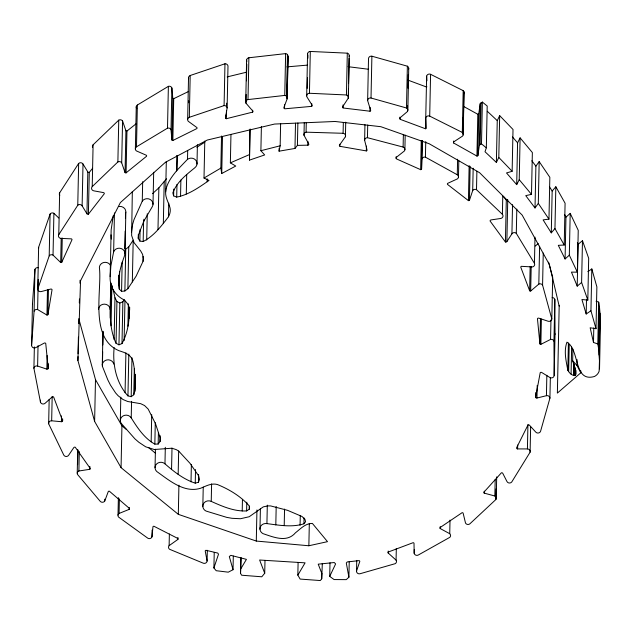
<?xml version="1.0" encoding="UTF-8"?>
<svg xmlns="http://www.w3.org/2000/svg" width="632" height="632" viewBox="0 0 632 632"><rect width="100%" height="100%" fill="white"/><g stroke="black" fill="none" stroke-linecap="round" stroke-linejoin="round"><path stroke-width="0.95" d="M114.163 347.576C112.378 364.38 116.217 383.134 127.948 395.885L131.18 396.683L133.763 394.755C136.417 386.531 134.719 377.336 134.34 368.796C133.463 364.49 133.534 359.616 130.192 356.314C127.261 353.114 122.924 352.048 118.966 350.697C89.057 338.144 102.242 290.041 99.382 267.589A5.838 5.404 1.2 0 1 103.846 262.478A5.838 5.404 1.2 0 1 110.339 265.163M77.997 356.598L77.91 360.493L94.618 421.426L121.06 467.664L178.311 514.337L256.292 541.063L308.858 545.756L327.502 541.663L312.39 523.43C305.493 523.257 300.477 528.866 295.452 532.8C287.284 542.469 274.786 537.635 264.658 534.206A5.838 5.404 1.2 0 1 260.068 527.838A5.838 5.404 1.2 0 1 266.925 523.604C279.02 525.216 292.158 527.586 303.929 523.794L305.58 521.724L304.908 519.22L301.962 516.455L287.481 510.301L270.709 505.94L267.857 505.884L263.283 506.872L249.213 516.739L240.46 518.738L231.983 518.303L226.738 517.371L206.072 511.067A5.838 5.412 1.2 0 1 203.417 503.815A5.838 5.412 1.2 0 1 211.238 501.389C222.353 506.366 234.156 511.588 246.614 510.925L249.316 509.147L249.356 506.074C241.005 496.412 229.14 489.279 217.297 484.491C211.42 482.864 205.835 486.158 200.581 488.267C184.149 493.347 169.234 480.344 156.791 471.527A5.838 5.412 1.2 0 1 156.712 463.88A5.838 5.412 1.2 0 1 164.968 463.833C173.934 471.717 183.794 479.443 195.241 483.156L198.424 482.263L199.522 479.372L198.645 475.857L190.074 463.398L178.722 451.13L176.344 449.668L171.904 448.214L154.271 449.51L145.708 446.824L138.795 442.226L134.9 438.829L121.083 423.211A5.838 5.412 1.2 0 1 123.264 415.84A5.838 5.412 1.2 0 1 131.219 417.878C137.444 427.848 144.301 438.284 154.84 444.13L158.166 444.043L160.054 441.515L160.196 437.913L155.535 423.788L148.204 409.133L144.562 405.539L140.691 403.682L127.751 401.51L123.035 399.535L118.129 395.735L115.609 392.938L110.442 385.078L107.803 379.848L102.4 366.323L102.7 351.74M207.328 550.306L207.099 561.003A2.781 2.575 1.2 0 1 203.441 563.254L169.566 549.271A2.781 2.575 1.2 0 1 169.123 545.661L177.876 539.428A1.114 1.027 1.2 0 0 177.805 538.44L153.892 526.235A1.114 1.027 1.2 0 0 152.96 526.701L151.972 536.9A2.781 2.575 1.2 0 1 147.801 538.195L118.555 517.047A2.781 2.575 1.2 0 1 119.077 513.445L129.205 509.36A1.114 1.027 1.2 0 0 129.386 508.389L109.36 491.198A1.114 1.027 1.2 0 0 108.325 491.443L104.707 501.113A2.781 2.575 1.2 0 1 100.322 501.437L77.444 474.371A2.781 2.575 1.2 0 1 78.889 470.998L89.784 469.307A1.114 1.027 1.2 0 0 90.218 468.407L75.255 447.243A1.114 1.027 1.2 0 0 73.794 447.606L68.611 455.301A2.781 2.575 1.2 0 1 63.808 455.143L48.656 423.78A2.781 2.575 1.2 0 1 51.666 420.809L61.422 421.71A1.114 1.027 1.2 0 0 62.623 420.857L53.617 396.991A1.114 1.027 1.2 0 0 52.101 397.015L45.062 403.311A2.781 2.575 1.2 0 1 40.44 402.078L33.915 368.274A2.781 2.575 1.2 0 1 37.612 366.07L46.855 369.135A1.114 1.027 1.2 0 0 48.245 368.575L45.733 343.413A1.114 1.027 1.2 0 0 44.248 343.097L35.771 347.624A2.781 2.575 1.2 0 1 31.6 345.396L32.477 303.589L34.965 269.351A2.781 2.575 1.2 0 1 38.481 267.747M31.6 345.396L34.089 311.165L34.965 269.351M33.915 368.274L34.365 346.889M34.089 311.165A2.781 2.575 1.2 0 1 37.612 309.554L46.95 315.06A1.114 1.027 1.2 0 0 47.929 314.665L52.053 289.709A1.114 1.027 1.2 0 0 50.702 289.069L41.285 291.557A2.781 2.575 1.2 0 1 37.738 289.124L38.615 247.317L50.078 214.082A2.781 2.575 1.2 0 1 53.902 213.308L58.784 218.008M37.612 309.554L38.236 279.415M37.612 366.07L38.038 345.657M40.44 402.078L40.48 400.135M46.95 315.06L47.479 289.78M47.929 314.665L48.459 289.385M46.855 369.135L47.139 355.524M37.738 289.124L49.201 255.889L50.078 214.082M48.245 368.575L48.348 363.716M48.656 423.78L49.17 399.471M246.164 94.445L245.982 103.198L252.926 111.193A1.114 1.027 1.2 0 1 252.61 112.133L226.311 118.713A1.114 1.027 1.2 0 1 225.513 118.05L227.117 107.922L227.994 66.107A2.781 2.575 1.2 0 0 224.968 63.785L190.192 75.5L189.316 117.307A2.781 2.575 1.2 0 0 188.233 121.257L196.939 127.593A1.114 1.027 1.2 0 1 196.868 128.58L172.844 140.494A1.114 1.027 1.2 0 1 171.912 140.004L172.789 98.197L171.888 87.982A2.781 2.575 1.2 0 0 168.381 86.347L137.365 105.015L136.488 146.829A2.781 2.575 1.2 0 0 136.386 150.906L146.395 155.282A1.114 1.027 1.2 0 1 146.561 156.262L126.076 172.868A1.114 1.027 1.2 0 1 125.049 172.591L125.926 130.785L122.569 121.012A2.781 2.575 1.2 0 0 118.753 120.143L93.094 144.815L92.217 186.622A2.781 2.575 1.2 0 0 93.797 190.84L103.419 192.586A1.114 1.027 1.2 0 1 104.312 193.724L88.401 214.185A1.114 1.027 1.2 0 1 86.947 213.758L87.824 171.951L83.005 164.028A2.781 2.575 1.2 0 0 78.645 163.443L59.645 192.847L58.768 234.662A2.781 2.575 1.2 0 0 60.609 238.375L71.448 238.864A1.114 1.027 1.2 0 1 72.009 239.71L61.739 262.335A1.114 1.027 1.2 0 1 60.696 262.509L53.033 255.115L53.902 213.308M51.666 420.809L52.179 396.501M60.696 262.509L61.201 238.201M61.739 262.335L62.252 238.027M61.422 421.71L61.541 415.88M62.623 420.857L62.663 418.913M58.768 234.662L77.768 205.25L78.645 163.443M78.052 353.683L78.4 337.156M78.684 323.545L78.787 318.678L95.487 379.619L121.936 425.857L126.511 429.586M86.947 213.758L82.128 205.842L83.005 164.028M77.23 473.052L77.72 449.723M77.649 464.646L77.949 450.063M78.889 470.998L79.292 451.548M88.401 214.185L89.27 172.378L92.635 168.27M89.784 469.307L89.847 466.392M94.618 421.426L95.487 379.619M102.281 364.917L102.969 331.863M102.842 344.938L103.135 331.326M104.707 501.113L104.746 499.169M110.726 283.444C110.924 303.265 107.345 324.682 116.043 343.302L118.958 344.827L121.992 343.571C127.869 333.001 129.789 319.658 129.212 307.579C128.399 304.095 125.918 301.338 123.05 299.339C114.803 294.891 109.557 286.146 110.142 276.666L111.153 229.906L113.27 215.67M110.292 318.03L111.019 283.025M111.058 325.812L111.888 285.94M111.99 287.528L112.038 285.585M110.142 276.666L110.869 265.977L113.641 251.812L114.455 212.921M114.108 339.589L114.977 297.783L113.152 289.511M92.217 186.622L117.876 161.95L118.753 120.143M116.043 343.302L116.92 301.496L114.977 297.783M132.333 191.496L131.63 235.483L134.063 242.68L140.66 250.928L142.595 254.396L143.314 258.701L143.045 261.332L136.141 276.121L127.877 288.713L124.875 290.989L121.565 291.344L119.266 289.077L118.619 285.087L118.824 275.362M125.049 172.591L121.692 162.819L122.569 121.012M119.266 289.077L119.63 271.578M118.958 344.827L119.835 303.02L116.92 301.496M121.565 291.344L122.174 262.177M118.01 515.143L118.382 497.645M120.317 420.501L120.807 397.165M121.992 343.571L122.869 301.764L124.465 299.505M126.076 172.868L126.953 131.061L136.528 123.461M119.077 513.445L119.385 498.861M124.812 248.573L125.175 231.075M125.444 218.435L125.547 213.569A5.838 5.404 1.2 0 0 118.927 206.474M124.978 254.001L125.847 212.186M121.06 467.664L121.936 425.857M124.875 290.989L125.744 249.174L128.754 246.899L133.202 240.128L132.325 281.935M124.125 340.569L124.962 300.698M125.065 392.741L125.902 352.869M127.877 288.713L128.754 246.899M127.893 326.238L128.367 303.873M129.07 318.504L129.291 307.816M129.623 310.193L129.686 307.278M127.948 395.885L128.825 354.07M135.367 149.176L136.259 106.697M131.18 396.683L131.993 357.791M129.205 509.36L129.244 507.417M131.219 417.878L131.567 401.352M133.763 394.755L134.316 368.503M134.979 383.395L135.161 374.642M135.011 391.35L135.359 374.815M166.311 161.595L165.679 191.733C165.086 197.634 168.768 202.611 170.087 208.11C170.687 211.104 169.913 214.169 168.46 216.8C161.358 226.066 153.718 236.21 143.172 241.519L139.87 241.1L138.242 238.375L138.321 234.488M139.87 241.1L140.107 229.432M131.48 232.339L132.578 224.534L133.96 219.754L142.271 201.142L142.674 181.7M143.172 241.519L143.598 221.105M143.045 261.332L143.148 256.474M138.242 238.375L138.708 234.275L143.812 221.184L143.851 219.233M146.703 240.018L147.256 213.766M153.007 204.349L153.679 172.267M151.151 441.894L151.72 414.671M157.984 229.653L158.861 187.846L166.485 178.785M151.972 536.9L152.115 530.098M154.84 444.13L155.282 422.737M155.045 467.719L155.433 449.241M158.166 444.043L158.411 432.375M163.325 223.625L164.202 181.819M160.054 441.515L160.173 435.685M136.488 146.829L167.504 128.154L168.381 86.347M168.46 216.8L168.744 203.188M171.912 140.004L171.011 129.797L171.888 87.982M164.968 463.833L165.315 447.306M172.844 140.494L173.721 98.679A1.114 1.027 1.2 0 1 172.789 98.197M204.784 141.094L204.01 178.042L209.01 180.452C199.12 187.293 188.691 194.79 176.699 197.105L173.626 195.881L173.768 189.079M165.679 191.733C166.469 183.722 171.533 177 176.462 170.964L176.794 155.409M169.123 545.661L169.368 533.993M176.699 197.105L176.968 184.465M176.462 170.964L177.197 170.071L177.505 155.48M171.556 469.529L172.007 448.135M180.539 196.52L180.886 179.994M178.169 474.395L178.659 451.058M178.311 514.337L178.919 485.171M177.876 539.428L177.916 537.476M187.657 119.361L188.534 77.554M186.29 193.992L186.701 174.55M188.62 102.787L188.66 100.844M177.197 170.071L187.514 159.319L187.696 150.566M196.994 164.099L197.405 144.657M191.014 481.876L191.377 464.378M195.241 483.156L195.533 469.544M198.424 482.263L198.59 474.49M207.138 181.755L207.201 178.84M202.825 506.564L203.235 487.114M211.238 501.389L211.602 483.883M230.957 134.655L230.364 162.851L235.752 166.05L221.737 173.508L220.852 168.096L221.524 136.006M221.737 173.508L222.511 136.559M233.311 556.113L233.026 569.724L228.255 572.173L216.199 570.712L213.908 567.963L214.232 552.408M227.117 107.922A2.781 2.575 1.2 0 0 224.091 105.591L224.968 63.785M225.513 118.05L225.577 115.135M226.311 118.713L226.469 110.94M226.572 106.073L226.635 103.158M245.73 101.886L246.606 60.08M246.448 80.833L246.796 64.306M245.982 103.198A2.781 2.575 1.2 0 1 248.005 99.579L248.882 57.765L285.632 53.609A2.781 2.575 1.2 0 1 287.465 54.605L288.034 57.038L287.157 98.845L283.918 107.408A1.114 1.027 1.2 0 0 284.092 108.38L285.072 108.775L311.663 106.358A1.114 1.027 1.2 0 0 312.003 104.991L307.057 97.131A2.781 2.575 1.2 0 1 309.435 93.267L310.304 51.453L347.308 53.159A2.781 2.575 1.2 0 1 349.125 56.39M264.99 560.6L264.721 573.24L261.782 576.787L241.637 575.223L240.531 573.319L240.855 557.756M261.395 126.4L260.89 150.708L264.666 154.943L249.49 160.117L249.885 130.326M240.531 573.319L241.171 557.89M249.49 160.117L250.138 128.999M242.214 511.012L242.459 499.343M252.61 112.133L252.65 110.189M246.614 510.925L246.796 502.171M249.316 509.147L249.371 506.224M256.292 541.063L256.94 509.945M259.973 529.253L260.4 508.831M266.925 523.604L267.312 505.134M297.87 123.019L297.403 145.384L294.978 148.441L279.075 151.182L279.139 148.267M279.075 151.182L280.166 145.795L280.632 123.438M275.805 524.947L276.192 506.477M284.526 108.696L284.605 104.801M287.157 98.845L286.588 96.412A2.781 2.575 1.2 0 0 284.755 95.416L285.632 53.609M286.588 96.412L287.465 54.605M286.952 96.996L287.829 55.189M287.141 98.316L288.01 56.509M284.21 525.595L284.558 509.068M294.978 148.441L295.507 123.161M297.403 145.384L308.045 145.162A1.114 1.027 1.2 0 0 308.851 144.199L304 135.256L304.269 122.616M306.678 95.851L307.555 54.036M304 135.256A2.781 2.575 1.2 0 1 306.078 132.175L306.275 122.458M307.239 88.385L307.46 77.689M307.871 58.239L307.934 55.324A2.781 2.575 1.2 0 1 310.304 51.453M322.32 563.396L321.712 578.825L320.298 580.547L300.145 579.078L297.838 575.128L298.099 562.488M307.863 145.202L307.942 141.307M300.074 525.287L300.279 515.57M311.663 106.358L311.726 103.443M303.929 523.794L304.055 517.963M308.858 545.756L309.325 523.391M321.712 578.825L321.791 574.938M349.227 561.651L348.904 577.213L346.241 579.639L334.091 579.56L329.722 576.4L330.007 562.788M364.956 124.662L364.625 140.217L367.081 150.211A1.114 1.027 1.2 0 1 366.347 150.93L340.3 146.387L339.811 146.166L339.85 144.222M408.627 69.086A2.781 2.575 1.2 0 0 407.363 66.178L371.893 56.209A2.781 2.575 1.2 0 0 368.511 58.816L367.642 100.622L370.708 110.474A1.114 1.027 1.2 0 1 370.02 111.224L343.5 108.04L342.986 107.843L343.05 104.928M339.811 146.166A1.114 1.027 1.2 0 1 339.392 145.257L345.42 136.765A2.781 2.575 1.2 0 0 343.097 133.289L343.326 122.592M345.42 136.765L345.728 122.174M342.986 107.843A1.114 1.027 1.2 0 1 342.536 106.95L348.248 98.197A2.781 2.575 1.2 0 0 346.431 94.966L347.308 53.159M348.248 98.197L348.453 88.472M348.556 83.614L349.085 58.334M348.374 97.533L349.251 55.727M396.319 548.465L396.074 560.134A2.781 2.575 1.2 0 1 395.197 563.673L359.845 573.793A2.781 2.575 1.2 0 1 356.527 571.099L356.756 560.402M366.347 150.93L366.449 146.071M364.625 140.217A2.781 2.575 1.2 0 1 367.445 137.697L367.713 125.057M370.02 111.224L370.099 107.337M367.642 100.622A2.781 2.575 1.2 0 1 371.016 98.015L371.893 56.209M422.373 140.446L421.568 169.155A1.114 1.027 1.2 0 1 420.651 169.668L396.533 158.932L396.153 156.657M396.074 560.134L388.151 552.968L388.19 551.025M551.286 232.853L552.163 191.038L555.836 186.748L554.959 228.563L551.286 232.853L543.101 219.889L548.963 219.13L549.84 177.323L539.183 161.602L538.306 203.409L535.02 207.96L525.745 195.644L531.488 194.364L532.365 152.557L520.104 137.871L519.228 179.678L516.699 184.631L506.509 172.947L512.141 171.296L513.018 129.481L499.675 115.632L498.798 157.439L496.381 162.44L485.005 151.743L486.332 147.833L487.201 106.018L482.366 102.076L480.202 103.68L479.333 145.494L477.887 155.646A1.114 1.027 1.2 0 1 476.931 156.08L453.586 142.958A1.114 1.027 1.2 0 1 453.563 141.971L462.584 136.078L463.217 134.885L462.316 132.451L429.705 116.114A2.781 2.575 1.2 0 0 425.778 117.947L426.355 128.178A1.114 1.027 1.2 0 1 425.502 128.762L400.333 119.385L399.93 117.125M396.114 158.6A1.114 1.027 1.2 0 1 395.988 157.621L404.385 150.977A2.781 2.575 1.2 0 0 403.113 147.066L403.374 134.426M404.891 149.737L405.191 135.153M399.882 119.069A1.114 1.027 1.2 0 1 399.693 118.097L407.466 111.509A2.781 2.575 1.2 0 0 406.487 107.985L407.363 66.178M407.466 111.509L407.593 105.678M407.956 88.172L408.24 74.56M407.853 110.229L408.73 68.422M420.651 169.668L421.268 140.501M421.568 169.155L422.152 140.96M450.016 520.089L449.731 533.708A2.781 2.575 1.2 0 1 449.802 537.342L418.171 555.094A2.781 2.575 1.2 0 1 414.181 553.348L414.268 549.453M425.502 128.762L426.647 76.132A2.781 2.575 1.2 0 1 430.582 74.307L463.185 90.645L463.991 91.751L463.217 134.885M421.986 158.924A2.781 2.575 1.2 0 1 425.415 157.163L425.747 141.608M429.705 116.114L430.582 74.307M449.731 533.708L440.18 528.526L440.22 526.582M453.586 142.958L453.626 141.015M473.171 168.199L472.697 190.564L469.434 200.336A1.106 1.027 1.2 0 1 468.415 200.613L447.472 184.37A1.114 1.027 1.2 0 1 447.606 183.391L457.489 178.84A2.781 2.575 1.2 0 0 457.276 174.764L457.608 159.209M458.461 177.094L458.808 160.56M462.316 132.451L463.185 90.645M462.932 119.551L462.972 117.607M463.114 133.557L463.991 91.751M468.415 200.613L469.142 165.608M469.434 200.336L470.145 166.311M476.931 156.08L477.808 114.266A1.114 1.027 1.2 0 0 478.764 113.831L480.202 103.68M512.536 204.665L511.92 233.832L506.872 241.598A1.114 1.027 1.2 0 1 505.418 241.985L490.1 221.042A1.114 1.027 1.2 0 1 491.024 219.928L500.694 218.475A2.781 2.575 1.2 0 0 502.393 214.311L476.504 189.687L476.891 171.217M477.887 155.646L478.764 113.831M479.333 145.494L480.178 144.42L481.055 102.613M486.332 147.833L481.489 143.891L482.366 102.076M440.18 528.526A1.114 1.027 1.2 0 1 440.109 527.538L462.111 512.686A1.114 1.027 1.2 0 1 463.106 513.05L465.515 523.051A2.781 2.575 1.2 0 0 469.837 523.857L495.875 499.525A2.781 2.575 1.2 0 0 494.848 496.009L484.238 493.126L484.278 491.183M496.381 162.44L497.258 120.633L499.675 115.632M494.848 496.009L495.196 479.483M495.875 499.525L496.096 488.828M496.238 498.245L496.689 476.852M502.393 214.311L502.78 195.841M505.418 241.985L506.295 200.17L503.617 196.734M506.872 241.598L507.749 199.791M516.699 184.631L517.576 142.816L520.104 137.871M539.61 246.203L538.812 284.123L530.675 291.02A1.114 1.027 1.2 0 1 529.64 290.783L520.744 267.115A1.114 1.027 1.2 0 1 521.392 266.325L532.357 266.941A2.781 2.575 1.2 0 0 534.443 263.347L516.297 233.374L516.81 209.066M484.238 493.126A1.114 1.027 1.2 0 1 483.914 492.178L501.366 472.831A1.114 1.027 1.2 0 1 502.78 473.352L506.983 481.568A2.781 2.575 1.2 0 0 511.77 481.947L530.106 452.18A2.781 2.575 1.2 0 0 527.42 448.933L517.616 448.91L517.703 445.015M529.64 290.783L530.153 266.475M530.675 291.02L531.188 266.712M527.42 448.933L527.925 424.625M535.02 207.96L535.897 166.153L539.183 161.602M530.106 452.18L530.635 426.9M534.443 263.347L534.996 237.095M517.616 448.91A1.114 1.027 1.2 0 1 516.51 447.946L527.949 425.052A1.114 1.027 1.2 0 1 529.458 425.21L535.81 432.146A2.781 2.575 1.2 0 0 540.542 431.372L549.919 398.192A2.781 2.575 1.2 0 0 546.419 395.703L536.955 398.026A1.114 1.027 1.2 0 1 535.612 397.362L535.715 392.496M536.955 398.026L537.216 385.386M535.612 397.362L540.202 372.706A1.114 1.027 1.2 0 1 541.703 372.485L549.824 377.462A2.781 2.575 1.2 0 0 554.169 375.574L553.956 341.256A2.781 2.575 1.2 0 0 550.551 339.431L540.866 344.337A1.114 1.027 1.2 0 1 539.918 343.879L540.447 318.599M540.866 344.337L541.395 319.057M539.918 343.879L537.453 318.71A1.114 1.027 1.2 0 1 538.843 318.157L548.078 321.23A2.804 2.599 1.2 0 0 551.815 319.026L542.58 285.143L543.251 253.053M546.419 395.703L546.846 375.282M550.551 339.431L550.962 319.982M549.919 398.192L550.346 377.778M551.815 319.026L552.692 277.219L548.584 262.154M553.956 341.256L554.833 299.442A2.781 2.575 1.2 0 0 552.147 297.538M554.169 375.574L555.046 333.767L554.833 299.442M559.194 305.335L557.369 393.096L580.784 372.817L580.824 370.873M565.079 258.978L565.956 217.171L570.198 213.355L569.321 255.17L565.079 258.978L558.301 245.335L564.21 245.026L565.087 203.212L555.836 186.748M575.863 370.447L575.784 374.334L575.073 375.519C571.936 375.835 569.235 372.841 567.844 370.312L568.413 343.089M568.642 371.648L569.211 344.424M571.067 374.152L571.644 346.928M575.784 374.334L575.57 370.715L572.647 360.722L572.892 349.054M573.516 375.471L573.753 363.803M573.872 375.55L574.117 363.882M574.409 375.661L574.607 365.936M575.073 375.519L575.231 367.737M577.213 286.138L578.09 244.331L582.483 240.666L581.606 282.472L577.213 286.138L571.447 272.115L577.364 272.171L578.241 230.356L570.198 213.355M575.523 375.068L575.626 370.202M580.784 372.817L576.984 365.501L577.111 359.663M587.855 271.649L591.821 268.94L590.944 310.754L586.188 314.001L586.496 299.418M586.188 314.001L581.922 299.521L587.815 300.113L588.684 258.306L582.483 240.666M567.844 370.312C566.169 361.188 563.594 351.163 566.959 342.165C580.018 349.978 573.398 382.573 594.428 376.49A9.757 9.046 1.2 0 0 599.144 371.134L599.46 360.761L598.583 348.493L597.809 343.942L593.488 342.473L593.788 327.889M593.488 342.473L590.162 327.787L596 328.703L596.877 286.896L591.821 268.94M597.809 343.942L598.686 302.135L596.087 301.251M598.583 348.493L599.46 306.686L598.686 302.135M599.12 355.034L599.997 313.219L599.46 306.686M599.523 368.914L600.4 327.107L599.997 313.219M79.308 302.925L79.442 298.983M79.964 283.223L80.059 280.268M77.91 360.493L80.556 280.719L120.372 202.58L165.426 162.29L207.312 140.035L274.557 124.054L335.055 121.478L380.859 126.7L429.215 143.756L479.617 172.718L522.158 215.07L549.366 264.579L559.178 306.086M600.147 328.585L600.4 327.107M213.908 567.963L218.49 554.217L217.763 553.071L206.024 550.29A1.114 1.027 1.2 0 0 205.218 550.97L207.099 561.003M356.527 571.099L359.813 561.39A1.114 1.027 1.2 0 0 359.11 560.616L347.229 561.935L346.304 563.001L348.904 577.213M329.722 576.4L335.608 563.926L334.273 562.527L318.22 564.163L322.091 574.093M463.461 94.271L464.093 93.078M143.812 221.184L152.091 207.02A5.838 5.404 1.2 0 0 150.337 199.538A5.838 5.404 1.2 0 0 142.271 201.142M297.838 575.128L305.09 562.843L259.618 560.015L264.721 573.24M240.942 568.587L246.433 559.36L230.854 555.346L229.305 556.523L233.026 569.724M152.517 193.676L158.861 187.846M535.249 246.077L538.211 243.565M204.823 142.168L196.884 147.256M204.01 178.042L220.852 168.096M188.281 91.616L173.721 98.679M230.364 162.851L249.379 154.627M119.835 303.02L122.869 301.764M480.178 144.42L481.489 143.891M189.316 117.307L224.091 105.591M260.89 150.708L280.166 145.795M246.456 72.214L227.188 76.906M248.005 99.579L284.755 95.416M286.904 66.881L307.294 65.128M306.078 132.175L343.097 133.289M309.435 93.267L346.431 94.966M348.082 66.692L368.488 69.244M477.808 114.266L463.991 106.65M367.445 137.697L403.113 147.066M371.016 98.015L406.487 107.985M407.593 79.987L426.379 86.955A1.114 1.027 1.2 0 0 426.884 86.758M425.415 157.163L457.276 174.764M148.654 447.638L155.519 453.239M487.304 111.272L497.258 120.633M498.798 157.439L512.141 171.296M572.647 360.722L576.984 365.501M512.481 136.978L517.576 142.816M519.228 179.678L531.488 194.364M531.836 160.765L535.897 166.153M538.306 203.409L548.963 219.13M549.603 186.993L552.163 191.038M554.959 228.563L564.21 245.026M564.684 214.611L565.956 217.171M569.321 255.17L577.364 272.171M577.372 242.577L578.09 244.331M581.606 282.472L587.815 300.113M590.944 310.754L596 328.703M173.626 195.881L172.836 192.855C176.77 182.111 186.298 174.716 194.869 167.733A5.838 5.404 1.2 0 0 195.722 160.133A5.838 5.404 1.2 0 0 187.514 159.319M111.019 234.859L111.295 239.094M426.647 76.132L426.916 80.785M414.181 553.348L414.007 543.228A1.114 1.027 1.2 0 0 413.115 542.683L388.34 551.997A1.114 1.027 1.2 0 0 388.151 552.968M118.619 285.087C118.058 274.849 121.225 264.887 124.67 255.383A5.838 5.404 1.2 0 0 121.068 248.495A5.838 5.404 1.2 0 0 113.641 251.812M507.575 199.989A1.114 1.027 1.2 0 1 506.295 200.17M555.046 333.767A2.781 2.575 1.2 0 1 554.564 335.015M32.572 304.253A2.781 2.575 1.2 0 1 32.477 303.589M38.726 247.981A2.781 2.575 1.2 0 1 38.615 247.317M59.756 195.422A2.781 2.575 1.2 0 1 59.645 192.847M89.27 172.378A1.114 1.027 1.2 0 1 87.824 171.951M92.572 147.343A2.781 2.575 1.2 0 1 93.094 144.815M126.953 131.061A1.114 1.027 1.2 0 1 125.926 130.785M136.765 108.609A2.781 2.575 1.2 0 1 137.365 105.015M188.739 78.874A2.781 2.575 1.2 0 1 190.192 75.5M246.859 61.391A2.781 2.575 1.2 0 1 248.882 57.765M167.504 128.154A2.781 2.575 1.2 0 1 171.011 129.797M117.876 161.95A2.781 2.575 1.2 0 1 121.692 162.819M77.768 205.25A2.781 2.575 1.2 0 1 82.128 205.842M49.201 255.889A2.781 2.575 1.2 0 1 53.033 255.115M538.812 284.123A2.781 2.575 1.2 0 1 542.58 285.143M511.92 233.832A2.781 2.575 1.2 0 1 516.297 233.374M472.697 190.564A2.781 2.575 1.2 0 1 476.504 189.687M98.505 309.396A5.838 5.404 1.2 0 1 104.485 304.142A5.838 5.404 1.2 0 1 110.173 309.696M102.4 366.323A5.838 5.412 1.2 0 1 106.887 359.924A5.838 5.412 1.2 0 1 113.815 364.103"/></g></svg>
